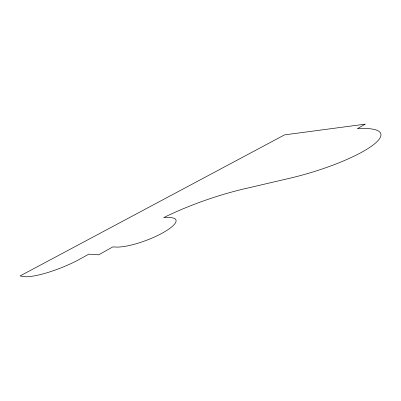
<?xml version="1.0" encoding="UTF-8"?>
<svg xmlns="http://www.w3.org/2000/svg" width="401" height="401" viewBox="0 0 401 401"><rect width="100%" height="100%" fill="white"/><g stroke="black" fill="none" stroke-linecap="round" stroke-linejoin="round"><path stroke-width="0.6" d="M365.08 124.17L357.416 128.701A78.03 17.002 -16.8 0 1 371.672 146.069A78.03 17.002 -16.8 0 1 287.502 178.771L249.612 187.613A115.092 32.296 -19 0 0 163.723 217.578L168.565 217.537A35.158 8.697 -20.5 0 1 163.006 232.715A35.158 8.697 -20.5 0 1 115.919 247.061L112.841 246.906L98.666 254.82L88.887 254.139L77.624 260.349A44.456 10.256 -22.2 0 1 26.361 276.83L20.05 275.963L284.565 134.871L365.08 124.17"/></g></svg>
